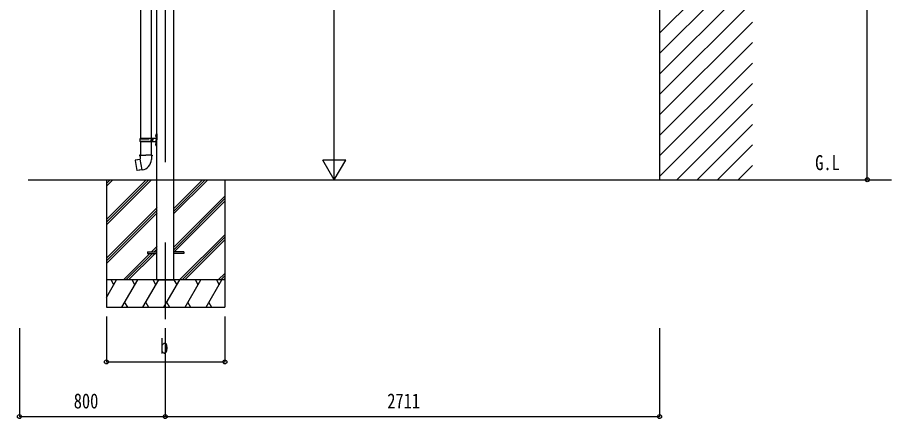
# Model space of a CAD drawing. Units: millimetres, scale not verified. Extents: x -10512 to 10512, y -7425 to 7425.
# Drawn here: x -2050 to 2744, y -4823 to -2622 of the extents above; entities that cross this region are included whole.
import ezdxf
from ezdxf.enums import TextEntityAlignment as Align

# ---------------------------------------------------------------- set-up
doc = ezdxf.new("R2010")
doc.units = ezdxf.units.MM
doc.header["$LTSCALE"] = 40
for name, color, linetype in [('0-2_USER1', 3, 'Continuous'), ('0-4_YKK_12', 2, 'Continuous'), ('0-5_YKK_13', 4, 'Continuous'), ('0-6_YKK_A1', 4, 'Continuous'), ('0-7_YKK_D', 6, 'Continuous')]:
    doc.layers.add(name, color=color, linetype=linetype)
doc.styles.add('ＭＳ ゴシック', font='')
doc.styles.get('ＭＳ ゴシック').set_extended_font_data('MS Gothic')

msp = doc.modelspace()

# ---------------------------------------------------------------- linework, layer by layer
at = {"layer": '0-4_YKK_12'}
for p, q in [((-1239.45, -851.86), (-1239.45, -3416.06)), ((-1239.45, -3856.57), (-1239.45, -4277.65))]:
    msp.add_line(p, q, dxfattribs=at)
at = {"layer": '0-5_YKK_13'}
for p, q in [((-1375.94, -2288.23), (-1375.94, -3285.25)), ((-1316.24, -2288.23), (-1316.24, -3285.25)), ((-1378.92, -3287.25), (-1328.59, -3287.25)), ((-1378.92, -3301.25), (-1328.59, -3301.25)), ((-1377.92, -3285.25), (-1291.92, -3285.25)), ((-1377.92, -3285.25), (-1377.92, -3287.25)), ((-1377.92, -3303.25), (-1377.92, -3301.25)), ((-1377.92, -3303.25), (-1291.92, -3303.25)), ((-1375.94, -3303.25), (-1375.94, -3377.51)), ((-1318.92, -3285.25), (-1318.92, -3289.75)), ((-1318.92, -3289.75), (-1316.92, -3289.75)), ((-1318.92, -3303.25), (-1318.92, -3298.75)), ((-1318.92, -3298.75), (-1316.92, -3298.75)), ((-1316.92, -3289.75), (-1316.92, -3294.25)), ((-1316.92, -3298.75), (-1316.92, -3294.25)), ((-1316.24, -3303.25), (-1316.24, -3377.51)), ((-1310.95, -3285.25), (-1310.95, -3294.25)), ((-1310.95, -3289.75), (-1307.95, -3289.75)), ((-1310.95, -3303.25), (-1310.95, -3294.25)), ((-1310.95, -3298.75), (-1307.95, -3298.75)), ((-1307.95, -3289.75), (-1307.95, -3294.25)), ((-1307.95, -3298.75), (-1307.95, -3294.25)), ((-1292.25, -3268.1), (-1290.21, -3269.1)), ((-1290.98, -3266.1), (-1290.35, -3266.1)), ((-1290.98, -3266.1), (-1290.98, -3274.4)), ((-1290.98, -3274.4), (-1290.35, -3274.4)), ((-1290.35, -3266.1), (-1290.35, -3274.4)), ((-1290.35, -3266.1), (-1289.95, -3266.5)), ((-1290.35, -3274.4), (-1289.95, -3274)), ((-1290.21, -3269.1), (-1289.6, -3270.25)), ((-1289.95, -3262.25), (-1286.95, -3260.75)), ((-1289.95, -3262.25), (-1289.95, -3294.25)), ((-1289.95, -3266.5), (-1289.95, -3274)), ((-1289.95, -3326.25), (-1289.95, -3294.25)), ((-1286.95, -3260.75), (-1286.95, -3294.25)), ((-1286.95, -3260.75), (-1285.95, -3260.75)), ((-1286.95, -3327.75), (-1286.95, -3294.25)), ((-1285.95, -3260.75), (-1285.95, -3294.25)), ((-1285.95, -3327.75), (-1285.95, -3294.25)), ((-1292.25, -3316.1), (-1290.21, -3317.1)), ((-1290.98, -3314.1), (-1290.35, -3314.1)), ((-1290.98, -3314.1), (-1290.98, -3322.4)), ((-1290.98, -3322.4), (-1290.35, -3322.4)), ((-1290.35, -3314.1), (-1290.35, -3322.4)), ((-1290.35, -3314.1), (-1289.95, -3314.5)), ((-1290.35, -3322.4), (-1289.95, -3322)), ((-1290.21, -3317.1), (-1289.6, -3318.25)), ((-1289.95, -3314.5), (-1289.95, -3322)), ((-1289.95, -3326.25), (-1286.95, -3327.75)), ((-1286.95, -3327.75), (-1285.95, -3327.75)), ((-1376.53, -3400.71), (-1404.4, -3405.96)), ((-1391.66, -3403.36), (-1391.87, -3403.6)), ((-1377.79, -3377.51), (-1379.94, -3378.29)), ((-1379.94, -3378.29), (-1379.94, -3381.91)), ((-1379.94, -3381.91), (-1377.7, -3382.73)), ((-1377.79, -3377.51), (-1345.94, -3377.51)), ((-1377.79, -3377.51), (-1377.7, -3382.73)), ((-1377.7, -3382.73), (-1377.44, -3397.51)), ((-1377.44, -3397.51), (-1376.09, -3399.51)), ((-1366.18, -3458.01), (-1376.31, -3400.54)), ((-1376.29, -3399.71), (-1376.29, -3400.42)), ((-1376.09, -3399.51), (-1376.12, -3399.52)), ((-1314.09, -3377.51), (-1345.94, -3377.51)), ((-1315.75, -3399.45), (-1315.83, -3401.62)), ((-1314.44, -3397.51), (-1315.75, -3399.45)), ((-1311.94, -3381.91), (-1314.18, -3382.73)), ((-1314.09, -3377.51), (-1311.94, -3378.29)), ((-1311.97, -3378.29), (-1311.97, -3381.91)), ((-1404.4, -3405.96), (-1405.21, -3407.13)), ((-1405.21, -3407.13), (-1395.59, -3461.69)), ((-1381.56, -3460.6), (-1381.85, -3460.45)), ((-1365.87, -3458.77), (-1366.11, -3458.11)), ((-1337.45, -3908.01), (-1283.95, -3908.01)), ((-1137.45, -3908.01), (-1190.19, -3908.01))]:
    msp.add_line(p, q, dxfattribs=at)
for points in [[(-1292.25, -3272.39), (-1290.21, -3271.4), (-1289.6, -3270.25)], [(-1292.25, -3320.39), (-1290.21, -3319.4), (-1289.6, -3318.25)], [(-1389.41, -3403.14), (-1389.69, -3402.99), (-1391.66, -3403.36)], [(-1314.09, -3377.51), (-1314.18, -3382.73), (-1314.44, -3397.51)], [(-1366.45, -3457.92), (-1394.43, -3462.51), (-1395.59, -3461.69)], [(-1379.38, -3460.04), (-1379.59, -3460.28), (-1381.56, -3460.6)], [(-1337.45, -3908.01), (-1337.45, -3917.01), (-1283.95, -3917.01)], [(-1137.45, -3908.01), (-1137.45, -3917.01), (-1190.95, -3917.01)]]:
    msp.add_lwpolyline(points, dxfattribs=at)
for centre, radius, start, end in [((-1330.17, -3294.25), 49.25, 171.82876, 180.00002), ((-1330.17, -3294.25), 49.25, 180.00002, 188.17127), ((-1328.59, -3285.25), 2, 270, 359.99998), ((-1328.59, -3303.25), 2, 0.00005, 90.00004), ((-1286.65, -3270.25), 6, 136.21765, 223.78235), ((-1291.95, -3283.25), 2, 270, 359.99998), ((-1291.95, -3305.25), 2, 0.00005, 90.00004), ((-1286.65, -3318.25), 6, 136.21765, 223.78235), ((-1376.59, -3400.42), 0.3, 280.66842, 0), ((-1376.09, -3399.71), 0.2, 100, 180), ((-1376.09, -3399.51), 60.3, 279.96938, 358), ((-1366.4, -3458.21), 0.3, 20, 99.33158), ((-1365.69, -3458.7), 0.2, 200, 279.96938)]:
    msp.add_arc(centre, radius, start, end, dxfattribs=at)
at = {"layer": '0-6_YKK_A1'}
for p, q in [((1471.73, -394.84), (1471.73, -3512.51)), ((1471.73, -2708.16), (1980.96, -2198.93)), ((1471.73, -2820.41), (1980.96, -2311.18)), ((1471.73, -2932.67), (1980.96, -2423.43)), ((1471.73, -3044.92), (1980.96, -2535.69)), ((1471.73, -3157.17), (1980.96, -2647.94)), ((1471.73, -3269.42), (1980.96, -2760.19)), ((1471.73, -3381.68), (1980.96, -2872.45)), ((1471.73, -3493.93), (1980.96, -2984.7)), ((1565.4, -3512.51), (1980.96, -3096.95)), ((1677.65, -3512.51), (1980.96, -3209.21)), ((1789.9, -3512.51), (1980.96, -3321.46)), ((1902.16, -3512.51), (1980.96, -3433.71)), ((-1991.93, -3512.51), (-1285.95, -3512.51)), ((-1562.45, -3512.51), (-1562.45, -4212.51)), ((-1562.45, -3731.49), (-1343.47, -3512.51)), ((-1562.45, -3745.63), (-1329.33, -3512.51)), ((-1562.45, -3759.78), (-1315.19, -3512.51)), ((-1562.45, -3547.65), (-1527.32, -3512.51)), ((-1562.45, -3533.5), (-1541.46, -3512.51)), ((-1562.45, -3519.36), (-1555.6, -3512.51)), ((-1401.59, -3512.51), (2743.56, -3512.51)), ((-1192.95, -3512.51), (2010.87, -3512.51)), ((-1190.95, -3696.65), (-1006.82, -3512.51)), ((-1190.95, -3682.5), (-1020.96, -3512.51)), ((-1190.95, -3668.36), (-1035.1, -3512.51)), ((-912.45, -3512.51), (-912.45, -4212.51)), ((-1190.95, -3880.49), (-912.45, -3601.99)), ((-1190.95, -3894.63), (-912.45, -3616.14)), ((-1190.95, -3908.78), (-912.45, -3630.28)), ((-1562.45, -3943.62), (-1283.95, -3665.13)), ((-1562.45, -3957.77), (-1283.95, -3679.27)), ((-1562.45, -3971.91), (-1283.95, -3693.41)), ((-1160.84, -4062.51), (-912.45, -3814.13)), ((-1146.7, -4062.51), (-912.45, -3828.27)), ((-1314.71, -3908.01), (-1283.95, -3877.26)), ((-1132.56, -4062.51), (-912.45, -3842.41)), ((-1469.21, -4062.51), (-1323.71, -3917.01)), ((-1455.07, -4062.51), (-1309.57, -3917.01)), ((-1440.92, -4062.51), (-1295.42, -3917.01)), ((-1300.57, -3908.01), (-1283.95, -3891.4)), ((-948.71, -4062.51), (-912.45, -4026.26)), ((-912.45, -4062.51), (-1562.45, -4062.51)), ((-1562.45, -4159.77), (-1506.3, -4062.51)), ((-1521.3, -4088.5), (-1536.3, -4062.51)), ((-1477.43, -4212.51), (-1390.83, -4062.51)), ((-1405.83, -4088.5), (-1420.83, -4062.51)), ((-1361.96, -4212.51), (-1275.36, -4062.51)), ((-1290.36, -4088.5), (-1305.36, -4062.51)), ((-1246.49, -4212.51), (-1159.89, -4062.51)), ((-1174.89, -4088.5), (-1189.89, -4062.51)), ((-1131.02, -4212.51), (-1044.42, -4062.51)), ((-1059.42, -4088.5), (-1074.42, -4062.51)), ((-1015.55, -4212.51), (-928.95, -4062.51)), ((-958.95, -4062.51), (-943.95, -4088.5)), ((-934.57, -4062.51), (-912.45, -4040.4)), ((-920.42, -4062.51), (-912.45, -4054.54)), ((-1562.45, -4212.51), (-912.45, -4212.51)), ((-1462.44, -4186.54), (-1447.44, -4212.51)), ((-1346.96, -4186.53), (-1331.96, -4212.51)), ((-1231.49, -4186.53), (-1216.5, -4212.51)), ((-1116.02, -4186.54), (-1101.03, -4212.51)), ((-1000.55, -4186.54), (-985.56, -4212.51))]:
    msp.add_line(p, q, dxfattribs=at)
for points in [[(-1285.95, -4062.51), (-1192.95, -4062.51), (-1192.95, -3512.51), (-1192.95, -889.71)], [(-1285.95, -4062.51), (-1285.95, -3512.51), (-1285.95, -889.71)]]:
    msp.add_lwpolyline(points, dxfattribs=at)
at = {"layer": '0-7_YKK_D'}
for p, q in [((2610.87, -3512.51), (2610.87, -697.68)), ((-312.45, -3387.51), (-312.45, -1137.51)), ((-312.45, -3512.51), (-312.45, -3296.01)), ((-312.45, -3512.51), (-374.95, -3404.26)), ((-249.95, -3404.26), (-374.95, -3404.26)), ((-312.45, -3512.51), (-249.95, -3404.26)), ((-1562.45, -4262.5), (-1562.45, -4513.5)), ((-912.45, -4262.5), (-912.45, -4513.5)), ((-2039.42, -4327.65), (-2039.42, -4813.51)), ((-1239.45, -4327.65), (-1239.45, -4813.51)), ((-1239.45, -4327.65), (-1239.45, -4813.51)), ((1471.73, -4327.65), (1471.73, -4813.51)), ((-1562.45, -4512.5), (-912.45, -4512.5)), ((-2039.42, -4812.51), (-1239.45, -4812.51)), ((-1239.45, -4812.51), (1471.73, -4812.51))]:
    msp.add_line(p, q, dxfattribs=at)
for centre in [(2610.87, -3512.51), (-1562.45, -4512.5), (-912.45, -4512.5), (-2039.42, -4812.51), (-1239.45, -4812.51), (-1239.45, -4812.51), (1471.73, -4812.51)]:
    msp.add_circle(centre, 10.62, dxfattribs=at)

# ---------------------------------------------------------------- texts
at = {"layer": '0-2_USER1', "style": 'ＭＳ ゴシック', "width": 0.8}
msp.add_text('G.L', height=82.48, dxfattribs=at).set_placement((2324.98, -3484.5), align=Align.BOTTOM_LEFT)
at = {"layer": '0-7_YKK_D', "style": 'ＭＳ ゴシック', "width": 0.8}
for s, p in [('b', (-1267.45, -4492.5)), ('800', (-1741.44, -4792.51)), ('2711', (-21.86, -4792.51))]:
    msp.add_text(s, height=82.48, dxfattribs=at).set_placement(p, align=Align.BOTTOM_LEFT)

doc.saveas('drawing.dxf')
